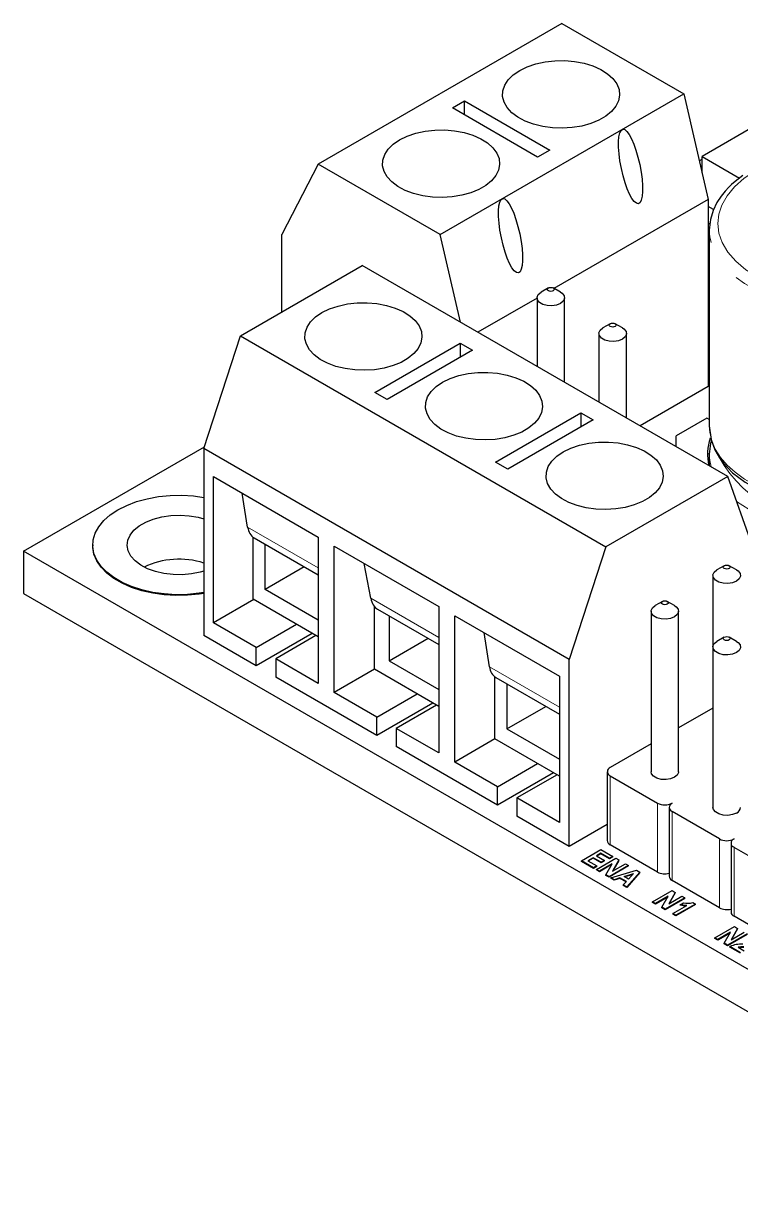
# Model space of a CAD drawing. Header units: millimetres. Extents: x 8.5 to 21.2, y 4.9 to 15.7.
# Drawn here: x 15.103 to 17.184, y 10.415 to 13.825 of the extents above; entities that cross this region are included whole.
import ezdxf

# ---------------------------------------------------------------- set-up
doc = ezdxf.new("R2010")
doc.units = ezdxf.units.MM
doc.linetypes.add('PHANTOM', pattern=[1.27, 0.635, -0.127, 0.127, -0.127, 0.127, -0.127])

msp = doc.modelspace()

# ---------------------------------------------------------------- linework, layer by layer
at = {"color": 7, "linetype": 'Continuous', "lineweight": 25}
for p, q in [((16.6656, 13.8245), (15.9585, 13.4163)), ((16.6656, 13.8245), (17.0192, 13.6204)), ((16.3121, 13.2122), (17.0192, 13.6204)), ((17.0192, 13.6204), (17.0899, 13.3142)), ((16.3474, 13.5796), (16.3828, 13.6)), ((16.5949, 13.4368), (16.3474, 13.5796)), ((16.3828, 13.6), (16.6303, 13.4572)), ((16.3828, 13.5592), (16.3828, 13.6)), ((17.249, 13.5407), (17.0722, 13.4387)), ((16.6303, 13.4572), (16.5949, 13.4368)), ((17.0722, 13.4387), (17.1808, 13.376)), ((17.0722, 13.3908), (17.0722, 13.4387)), ((15.9585, 13.4163), (15.8525, 13.2122)), ((16.3121, 13.2122), (15.9585, 13.4163)), ((17.0641, 13.4258), (17.0722, 13.4305)), ((17.0899, 13.3142), (16.6423, 13.0559)), ((17.0899, 13.3142), (17.0899, 12.7712)), ((17.1055, 13.2848), (17.0899, 13.2938)), ((17.0899, 13.2458), (17.0949, 13.243)), ((15.8525, 12.9877), (15.8525, 13.2122)), ((16.3708, 12.9579), (16.3121, 13.2122)), ((17.093, 13.2256), (17.0899, 13.2273)), ((17.0899, 13.2257), (17.093, 13.2239)), ((17.0899, 13.2172), (17.093, 13.2177)), ((17.093, 13.2007), (17.0899, 13.2002)), ((17.0899, 13.1985), (17.093, 13.1991)), ((17.093, 13.2245), (17.093, 13.2264)), ((17.093, 13.2245), (17.093, 12.657)), ((15.7323, 12.9183), (16.0858, 13.1224)), ((17.1465, 12.5101), (16.0858, 13.1224)), ((17.093, 13.1241), (17.0899, 13.1223)), ((16.5931, 13.0275), (16.4217, 12.9285)), ((16.5931, 13.0285), (16.5931, 12.8296)), ((16.626, 13.0571), (16.6048, 13.0449)), ((16.6614, 13.0449), (16.6402, 13.0571)), ((16.6731, 12.7834), (16.6731, 13.0285)), ((16.7727, 12.9248), (16.7727, 12.7259)), ((16.8056, 12.9534), (16.7844, 12.9412)), ((16.841, 12.9412), (16.8198, 12.9534)), ((16.8527, 12.6797), (16.8527, 12.9248)), ((17.093, 12.9363), (17.0899, 12.9345)), ((15.6262, 12.5917), (15.7323, 12.9183)), ((15.7323, 12.9183), (16.7929, 12.306)), ((16.1229, 12.754), (16.3704, 12.8969)), ((16.3704, 12.8969), (16.4058, 12.8765)), ((16.3704, 12.8969), (16.3704, 12.8561)), ((16.4058, 12.8765), (16.1583, 12.7336)), ((16.1583, 12.7336), (16.1229, 12.754)), ((17.0899, 12.7712), (16.892, 12.657)), ((16.473, 12.552), (16.7204, 12.6948)), ((16.7204, 12.6948), (16.7558, 12.6744)), ((16.7204, 12.6948), (16.7204, 12.654)), ((16.7558, 12.6744), (16.5083, 12.5316)), ((17.0861, 12.6793), (16.9969, 12.6278)), ((17.093, 12.6753), (17.0861, 12.6793)), ((16.9969, 12.5965), (16.9969, 12.6278)), ((15.1029, 12.2937), (15.6278, 12.5966)), ((16.6868, 11.9794), (15.6262, 12.5917)), ((15.6262, 12.5917), (15.6262, 12.0487)), ((16.5083, 12.5316), (16.473, 12.552)), ((17.093, 12.5753), (17.093, 12.5772)), ((17.093, 12.5753), (17.093, 12.541)), ((15.6545, 12.5101), (15.9585, 12.3345)), ((15.6545, 12.0855), (15.6545, 12.5101)), ((17.1465, 12.5101), (16.7929, 12.306)), ((17.2172, 12.3109), (17.1465, 12.5101)), ((15.7534, 12.3631), (15.7376, 12.4621)), ((15.3037, 12.3114), (15.3037, 12.309)), ((15.7693, 12.1539), (15.7693, 12.3338)), ((15.7719, 12.3322), (15.9585, 12.2244)), ((15.8044, 12.1826), (15.8044, 12.3134)), ((15.9585, 12.3345), (15.9585, 11.9099)), ((15.1029, 12.2937), (15.1029, 12.1704)), ((18.1435, 10.5384), (15.1029, 12.2937)), ((16.0045, 12.308), (16.3085, 12.1325)), ((16.0045, 11.8834), (16.0045, 12.308)), ((16.7929, 12.306), (16.6868, 11.9794)), ((15.9177, 12.248), (15.8044, 12.1826)), ((16.1108, 12.1568), (16.0917, 12.2577)), ((17.1366, 12.2513), (17.1154, 12.2391)), ((17.1719, 12.2391), (17.1507, 12.2513)), ((17.1036, 12.2227), (17.1036, 12.0154)), ((15.9585, 12.0936), (15.8044, 12.1826)), ((15.1029, 12.1704), (18.1435, 10.4151)), ((15.7711, 12.1528), (15.6545, 12.0855)), ((15.9585, 12.0447), (15.7693, 12.1539)), ((16.957, 12.1476), (16.9357, 12.1354)), ((16.9923, 12.1354), (16.9711, 12.1476)), ((16.1212, 11.9508), (16.1212, 12.1332)), ((16.1306, 12.1251), (16.3085, 12.0224)), ((16.1636, 12.106), (16.1636, 11.9753)), ((16.3085, 12.1325), (16.3085, 11.7079)), ((16.3545, 12.106), (16.6586, 11.9304)), ((16.3545, 11.6814), (16.3545, 12.106)), ((16.924, 12.119), (16.924, 11.6536)), ((17.004, 11.6536), (17.004, 12.119)), ((15.7782, 12.014), (15.6545, 12.0855)), ((15.7782, 12.014), (15.8949, 12.0814)), ((15.7782, 11.961), (15.6262, 12.0487)), ((15.9409, 12.0549), (15.7782, 11.961)), ((15.9515, 12.0487), (15.8348, 11.9814)), ((16.1636, 11.9753), (16.2769, 12.0407)), ((16.4549, 11.9582), (16.4394, 12.057)), ((17.1366, 12.0439), (17.1154, 12.0317)), ((17.1719, 12.0317), (17.1507, 12.0439)), ((15.7782, 11.961), (15.7782, 12.014)), ((17.1036, 12.0154), (17.1036, 11.5499)), ((15.8348, 11.9814), (15.8348, 11.9283)), ((15.9585, 11.9099), (15.8348, 11.9814)), ((16.1636, 11.9753), (16.3085, 11.8916)), ((16.6868, 11.4364), (16.6868, 11.9794)), ((16.1212, 11.9508), (16.0045, 11.8834)), ((16.3085, 11.8426), (16.1212, 11.9508)), ((16.1282, 11.7589), (15.8348, 11.9283)), ((16.4712, 11.7487), (16.4712, 11.9286)), ((16.4733, 11.9272), (16.6586, 11.8203)), ((16.5058, 11.9085), (16.5058, 11.7777)), ((16.6586, 11.9304), (16.6586, 11.5058)), ((16.1282, 11.812), (16.0045, 11.8834)), ((16.1282, 11.812), (16.2449, 11.8793)), ((16.2909, 11.8528), (16.1282, 11.7589)), ((16.3015, 11.8467), (16.1848, 11.7793)), ((16.5058, 11.7777), (16.6191, 11.8431)), ((17.1036, 11.8379), (17.004, 11.7804)), ((16.1282, 11.7589), (16.1282, 11.812)), ((16.1848, 11.7793), (16.1848, 11.7262)), ((16.3085, 11.7079), (16.1848, 11.7793)), ((16.5058, 11.7777), (16.6586, 11.6895)), ((16.4712, 11.7487), (16.3545, 11.6814)), ((16.6586, 11.6405), (16.4712, 11.7487)), ((16.924, 11.7342), (16.8056, 11.6659)), ((16.4783, 11.5568), (16.1848, 11.7262)), ((16.4783, 11.6099), (16.3545, 11.6814)), ((16.4783, 11.6099), (16.5949, 11.6773)), ((16.6409, 11.6507), (16.4783, 11.5568)), ((16.6515, 11.6446), (16.5348, 11.5773)), ((16.7969, 11.6536), (16.7969, 11.4536)), ((16.8056, 11.6414), (16.9428, 11.5622)), ((16.4783, 11.5568), (16.4783, 11.6099)), ((16.5348, 11.5773), (16.5348, 11.5242)), ((16.6586, 11.5058), (16.5348, 11.5773)), ((16.6868, 11.4364), (16.5348, 11.5242)), ((16.9765, 11.5499), (16.9765, 11.3499)), ((17.1224, 11.4585), (16.9852, 11.5377)), ((16.7969, 11.4999), (16.6868, 11.4364)), ((16.722, 11.3951), (16.7786, 11.4277)), ((16.7786, 11.4277), (16.813, 11.4078)), ((16.9428, 11.3621), (16.8056, 11.4413)), ((17.1561, 11.4463), (17.1561, 11.2462)), ((17.302, 11.3548), (17.1649, 11.434)), ((16.7573, 11.3747), (16.722, 11.3951)), ((16.722, 11.3934), (16.722, 11.3951)), ((16.7573, 11.3731), (16.722, 11.3934)), ((16.7563, 11.404), (16.7409, 11.3952)), ((16.7409, 11.3952), (16.7669, 11.3802)), ((16.7563, 11.4024), (16.7423, 11.3944)), ((16.7796, 11.3906), (16.7563, 11.404)), ((16.7563, 11.4024), (16.7563, 11.404)), ((16.7796, 11.389), (16.7563, 11.4024)), ((16.7653, 11.3701), (16.8218, 11.4028)), ((16.7784, 11.4168), (16.7658, 11.4095)), ((16.7658, 11.4095), (16.7891, 11.3961)), ((16.7784, 11.4152), (16.7672, 11.4087)), ((16.8035, 11.4023), (16.7784, 11.4168)), ((16.7784, 11.4152), (16.7784, 11.4168)), ((16.8035, 11.4007), (16.7784, 11.4152)), ((16.7891, 11.3961), (16.7796, 11.3906)), ((16.7891, 11.3944), (16.7796, 11.389)), ((16.7796, 11.389), (16.7796, 11.3906)), ((16.7891, 11.3944), (16.7891, 11.3961)), ((16.813, 11.4078), (16.8035, 11.4023)), ((16.813, 11.4062), (16.8035, 11.4007)), ((16.8035, 11.4007), (16.8035, 11.4023)), ((16.831, 11.3975), (16.8121, 11.3647)), ((16.813, 11.4062), (16.813, 11.4078)), ((16.831, 11.3958), (16.8135, 11.3655)), ((16.8218, 11.4028), (16.831, 11.3975)), ((16.831, 11.3958), (16.831, 11.3975)), ((16.7669, 11.3802), (16.7573, 11.3747)), ((16.7669, 11.3786), (16.7573, 11.3731)), ((16.7573, 11.3731), (16.7573, 11.3747)), ((16.774, 11.3651), (16.7653, 11.3701)), ((16.7653, 11.3685), (16.7653, 11.3701)), ((16.774, 11.3634), (16.7653, 11.3685)), ((16.7669, 11.3786), (16.7669, 11.3802)), ((16.8109, 11.3864), (16.774, 11.3651)), ((16.8095, 11.3839), (16.774, 11.3634)), ((16.774, 11.3634), (16.774, 11.3651)), ((16.7927, 11.3543), (16.8109, 11.3864)), ((16.8021, 11.3488), (16.7927, 11.3543)), ((16.7927, 11.3527), (16.7927, 11.3543)), ((16.8587, 11.3815), (16.8021, 11.3488)), ((16.8587, 11.3799), (16.8021, 11.3472)), ((16.8072, 11.3459), (16.8818, 11.3681)), ((16.8121, 11.3647), (16.8499, 11.3865)), ((16.8463, 11.3492), (16.8736, 11.3577)), ((16.8714, 11.3554), (16.8481, 11.3481)), ((16.8499, 11.3865), (16.8587, 11.3815)), ((16.8918, 11.3624), (16.8538, 11.319)), ((16.8918, 11.3607), (16.8538, 11.3174)), ((16.8587, 11.3799), (16.8587, 11.3815)), ((16.8736, 11.3577), (16.859, 11.3419)), ((16.8818, 11.3681), (16.8918, 11.3624)), ((16.8918, 11.3607), (16.8918, 11.3624)), ((16.8021, 11.3472), (16.7927, 11.3527)), ((16.8021, 11.3472), (16.8021, 11.3488)), ((16.8172, 11.3401), (16.8072, 11.3459)), ((16.8072, 11.3442), (16.8072, 11.3459)), ((16.8172, 11.3385), (16.8072, 11.3442)), ((16.8339, 11.3453), (16.8172, 11.3401)), ((16.8339, 11.3437), (16.8172, 11.3385)), ((16.8172, 11.3385), (16.8172, 11.3401)), ((16.8524, 11.3346), (16.8339, 11.3453)), ((16.8339, 11.3437), (16.8339, 11.3453)), ((16.8514, 11.3335), (16.8339, 11.3437)), ((16.8436, 11.3249), (16.8524, 11.3346)), ((16.8538, 11.319), (16.8436, 11.3249)), ((16.8436, 11.3249), (16.8436, 11.3232)), ((16.8538, 11.3174), (16.8436, 11.3232)), ((16.859, 11.3419), (16.8463, 11.3492)), ((17.1224, 11.2584), (16.9852, 11.3376)), ((16.8538, 11.3174), (16.8538, 11.319)), ((16.9284, 11.2758), (16.985, 11.3085)), ((16.974, 11.2921), (16.9371, 11.2708)), ((16.9727, 11.2896), (16.9371, 11.2691)), ((16.9558, 11.26), (16.974, 11.2921)), ((17.0218, 11.2872), (16.9652, 11.2546)), ((17.0218, 11.2856), (16.9652, 11.2529)), ((16.9941, 11.3032), (16.9753, 11.2704)), ((16.9753, 11.2704), (17.0131, 11.2923)), ((16.9941, 11.3016), (16.9767, 11.2713)), ((16.985, 11.3085), (16.9941, 11.3032)), ((16.9941, 11.3016), (16.9941, 11.3032)), ((17.0131, 11.2923), (17.0218, 11.2872)), ((17.0218, 11.2856), (17.0218, 11.2872)), ((16.9371, 11.2708), (16.9284, 11.2758)), ((16.9284, 11.2742), (16.9284, 11.2758)), ((16.9371, 11.2691), (16.9284, 11.2742)), ((16.9371, 11.2691), (16.9371, 11.2708)), ((16.9652, 11.2546), (16.9558, 11.26)), ((16.9558, 11.2584), (16.9558, 11.26)), ((16.9652, 11.2529), (16.9558, 11.2584)), ((16.9652, 11.2529), (16.9652, 11.2546)), ((16.987, 11.242), (17.0279, 11.2656)), ((17.0526, 11.2696), (16.9959, 11.2369)), ((17.0526, 11.268), (16.9959, 11.2352)), ((17.0082, 11.2675), (17.018, 11.2732)), ((17.0082, 11.2659), (17.0082, 11.2675)), ((17.0454, 11.2738), (17.0526, 11.2696)), ((17.0526, 11.268), (17.0526, 11.2696)), ((16.987, 11.242), (16.987, 11.2404)), ((16.9959, 11.2369), (16.987, 11.242)), ((16.9959, 11.2352), (16.987, 11.2404)), ((16.9959, 11.2352), (16.9959, 11.2369)), ((17.302, 11.1548), (17.1649, 11.234)), ((17.1093, 11.1714), (17.1658, 11.2041)), ((17.1549, 11.1877), (17.118, 11.1664)), ((17.1535, 11.1852), (17.118, 11.1647)), ((17.1366, 11.1556), (17.1549, 11.1877)), ((17.1749, 11.1988), (17.1561, 11.166)), ((17.1561, 11.166), (17.1939, 11.1879)), ((17.1749, 11.1972), (17.1575, 11.1669)), ((17.1658, 11.2041), (17.1749, 11.1988)), ((17.1749, 11.1972), (17.1749, 11.1988)), ((17.118, 11.1664), (17.1093, 11.1714)), ((17.1093, 11.1698), (17.1093, 11.1714)), ((17.118, 11.1647), (17.1093, 11.1698)), ((17.118, 11.1647), (17.118, 11.1664)), ((17.1461, 11.1502), (17.1366, 11.1556)), ((17.1366, 11.154), (17.1366, 11.1556)), ((17.1461, 11.1485), (17.1366, 11.154)), ((17.2026, 11.1828), (17.1461, 11.1502)), ((17.2026, 11.1812), (17.1461, 11.1485)), ((17.1461, 11.1485), (17.1461, 11.1502)), ((17.184, 11.1283), (17.1529, 11.1462)), ((17.1529, 11.1446), (17.1529, 11.1462)), ((17.184, 11.1266), (17.1529, 11.1446)), ((17.1764, 11.1443), (17.194, 11.1341))]:
    msp.add_line(p, q, dxfattribs=at)
at = {"color": 8, "linetype": 'PHANTOM', "lineweight": 18}
for p, q in [((15.7534, 12.3631), (15.9585, 12.2447)), ((16.3085, 12.0427), (16.1108, 12.1568)), ((16.6586, 11.8406), (16.4549, 11.9582)), ((16.8056, 11.4413), (16.8056, 11.6414)), ((16.9428, 11.5622), (16.9428, 11.3621)), ((16.9852, 11.5377), (16.9852, 11.3376)), ((17.1224, 11.2584), (17.1224, 11.4585)), ((17.1649, 11.434), (17.1649, 11.234))]:
    msp.add_line(p, q, dxfattribs=at)
at = {"color": 7, "linetype": 'Continuous', "lineweight": 25, "flags": 128}
for points in [[(16.5428, 13.6883), (16.5648, 13.699), (16.5897, 13.7075), (16.6167, 13.7133), (16.645, 13.7165), (16.6738, 13.7169), (16.7023, 13.7144), (16.7297, 13.7092), (16.7552, 13.7014), (16.778, 13.6912), (16.7975, 13.6789), (16.8131, 13.6649), (16.8244, 13.6496), (16.8311, 13.6334), (16.8329, 13.6168), (16.8299, 13.6003), (16.822, 13.5843), (16.8096, 13.5692), (16.793, 13.5557), (16.7726, 13.5439), (16.749, 13.5343), (16.723, 13.5271), (16.6953, 13.5226), (16.6666, 13.5208), (16.6378, 13.5219), (16.6098, 13.5257), (16.5832, 13.5322), (16.559, 13.5413), (16.5378, 13.5525), (16.5201, 13.5657), (16.5066, 13.5804), (16.4976, 13.5962), (16.4933, 13.6127), (16.4939, 13.6293), (16.4994, 13.6457), (16.5096, 13.6612), (16.5242, 13.6756), (16.5428, 13.6883)], [(16.1945, 13.4873), (16.2166, 13.498), (16.2414, 13.5064), (16.2684, 13.5123), (16.2967, 13.5155), (16.3256, 13.5158), (16.3541, 13.5133), (16.3815, 13.5081), (16.4069, 13.5003), (16.4297, 13.4902), (16.4492, 13.4779), (16.4649, 13.4639), (16.4762, 13.4486), (16.4829, 13.4324), (16.4847, 13.4158), (16.4816, 13.3992), (16.4738, 13.3832), (16.4614, 13.3682), (16.4447, 13.3546), (16.4243, 13.3428), (16.4008, 13.3332), (16.3748, 13.3261), (16.347, 13.3215), (16.3183, 13.3198), (16.2896, 13.3208), (16.2615, 13.3247), (16.235, 13.3312), (16.2108, 13.3402), (16.1895, 13.3515), (16.1719, 13.3647), (16.1584, 13.3794), (16.1493, 13.3952), (16.1451, 13.4116), (16.1457, 13.4283), (16.1512, 13.4446), (16.1613, 13.4602), (16.1759, 13.4745), (16.1945, 13.4873)], [(17.1906, 13.3836), (17.1634, 13.3624), (17.1578, 13.3574), (17.1497, 13.3496), (17.1393, 13.3384), (17.1275, 13.3237), (17.1154, 13.3051), (17.1043, 13.2824), (17.0962, 13.2555), (17.093, 13.2245)], [(16.626, 13.0571), (16.6293, 13.0584), (16.6331, 13.0588), (16.6369, 13.0584), (16.6402, 13.0571), (16.6423, 13.0552), (16.6431, 13.053), (16.6423, 13.0508), (16.6402, 13.0489), (16.6369, 13.0477), (16.6331, 13.0472), (16.6293, 13.0477), (16.626, 13.0489), (16.6239, 13.0508), (16.6231, 13.053), (16.6239, 13.0552), (16.626, 13.0571)], [(16.6614, 13.0122), (16.65, 13.0076), (16.6366, 13.0055), (16.6228, 13.0062), (16.6102, 13.0096), (16.6003, 13.0153), (16.5945, 13.0225), (16.5933, 13.0305), (16.5969, 13.0383), (16.6048, 13.0449)], [(16.6614, 13.0449), (16.6659, 13.0418), (16.6717, 13.0345), (16.673, 13.0265), (16.6694, 13.0188), (16.6614, 13.0122)], [(15.9691, 12.9857), (15.9912, 12.9964), (16.016, 13.0048), (16.043, 13.0107), (16.0713, 13.0139), (16.1002, 13.0142), (16.1287, 13.0118), (16.1561, 13.0066), (16.1815, 12.9988), (16.2043, 12.9886), (16.2238, 12.9763), (16.2395, 12.9623), (16.2508, 12.947), (16.2575, 12.9308), (16.2593, 12.9142), (16.2563, 12.8977), (16.2484, 12.8816), (16.236, 12.8666), (16.2193, 12.853), (16.1989, 12.8413), (16.1754, 12.8317), (16.1494, 12.8245), (16.1216, 12.8199), (16.093, 12.8182), (16.0642, 12.8192), (16.0361, 12.8231), (16.0096, 12.8296), (15.9854, 12.8386), (15.9641, 12.8499), (15.9465, 12.8631), (15.933, 12.8778), (15.924, 12.8936), (15.9197, 12.91), (15.9203, 12.9267), (15.9258, 12.943), (15.936, 12.9586), (15.9506, 12.973), (15.9691, 12.9857)], [(16.841, 12.9085), (16.8296, 12.9039), (16.8162, 12.9018), (16.8024, 12.9025), (16.7898, 12.9059), (16.7799, 12.9116), (16.7741, 12.9189), (16.7729, 12.9269), (16.7765, 12.9346), (16.7844, 12.9412)], [(16.8056, 12.9534), (16.8089, 12.9547), (16.8127, 12.9551), (16.8165, 12.9547), (16.8198, 12.9534), (16.822, 12.9515), (16.8227, 12.9493), (16.822, 12.9471), (16.8198, 12.9453), (16.8165, 12.944), (16.8127, 12.9436), (16.8089, 12.944), (16.8056, 12.9453), (16.8035, 12.9471), (16.8027, 12.9493), (16.8035, 12.9515), (16.8056, 12.9534)], [(16.841, 12.9412), (16.8455, 12.9381), (16.8514, 12.9308), (16.8526, 12.9228), (16.849, 12.9151), (16.841, 12.9085)], [(16.3192, 12.7836), (16.3412, 12.7944), (16.3661, 12.8028), (16.393, 12.8087), (16.4214, 12.8118), (16.4502, 12.8122), (16.4787, 12.8097), (16.5061, 12.8045), (16.5315, 12.7967), (16.5544, 12.7865), (16.5739, 12.7743), (16.5895, 12.7603), (16.6008, 12.745), (16.6075, 12.7288), (16.6093, 12.7121), (16.6063, 12.6956), (16.5984, 12.6796), (16.586, 12.6646), (16.5693, 12.651), (16.5489, 12.6392), (16.5254, 12.6296), (16.4994, 12.6224), (16.4716, 12.6179), (16.443, 12.6161), (16.4142, 12.6172), (16.3861, 12.621), (16.3596, 12.6276), (16.3354, 12.6366), (16.3142, 12.6478), (16.2965, 12.661), (16.283, 12.6757), (16.274, 12.6915), (16.2697, 12.708), (16.2703, 12.7246), (16.2758, 12.741), (16.286, 12.7565), (16.3006, 12.7709), (16.3192, 12.7836)], [(17.093, 12.657), (17.0981, 12.6179), (17.1096, 12.5872), (17.1226, 12.5647), (17.1342, 12.5491), (17.1609, 12.5212), (17.1969, 12.4936), (17.2477, 12.4655), (17.3139, 12.4407), (17.3888, 12.4237), (17.4691, 12.416), (17.5061, 12.4169)], [(17.099, 12.6155), (17.0962, 12.6063), (17.093, 12.5753)], [(16.6692, 12.5816), (16.6912, 12.5923), (16.7161, 12.6007), (16.7431, 12.6066), (16.7714, 12.6098), (16.8002, 12.6101), (16.8287, 12.6076), (16.8561, 12.6024), (16.8816, 12.5946), (16.9044, 12.5844), (16.9239, 12.5722), (16.9395, 12.5582), (16.9508, 12.5429), (16.9575, 12.5267), (16.9593, 12.5101), (16.9563, 12.4935), (16.9484, 12.4775), (16.936, 12.4625), (16.9193, 12.4489), (16.899, 12.4371), (16.8754, 12.4275), (16.8494, 12.4204), (16.8217, 12.4158), (16.793, 12.4141), (16.7642, 12.4151), (16.7362, 12.419), (16.7096, 12.4255), (16.6854, 12.4345), (16.6642, 12.4458), (16.6465, 12.459), (16.633, 12.4737), (16.624, 12.4895), (16.6197, 12.5059), (16.6203, 12.5226), (16.6258, 12.5389), (16.636, 12.5545), (16.6506, 12.5688), (16.6692, 12.5816)], [(15.6262, 12.1733), (15.6129, 12.1712), (15.5793, 12.1678), (15.5452, 12.1672), (15.5112, 12.1692), (15.4781, 12.1738), (15.4463, 12.1811), (15.4166, 12.1907), (15.3894, 12.2026), (15.3653, 12.2166), (15.3447, 12.2323), (15.3279, 12.2494), (15.3154, 12.2677), (15.3073, 12.2869), (15.3039, 12.3065), (15.305, 12.3262), (15.3108, 12.3456), (15.3211, 12.3644), (15.3358, 12.3821), (15.3545, 12.3986), (15.3769, 12.4135), (15.4027, 12.4264), (15.4312, 12.4372), (15.462, 12.4457), (15.4945, 12.4516), (15.5281, 12.455), (15.5622, 12.4556), (15.5962, 12.4536), (15.6262, 12.4495)], [(15.6262, 12.2356), (15.6157, 12.2326), (15.5904, 12.2274), (15.5638, 12.225), (15.5369, 12.2254), (15.5106, 12.2285), (15.4856, 12.2343), (15.4628, 12.2425), (15.443, 12.253), (15.4267, 12.2653), (15.4145, 12.2792), (15.4068, 12.294), (15.4037, 12.3095), (15.4056, 12.325), (15.4121, 12.34), (15.4233, 12.3541), (15.4386, 12.3669), (15.4576, 12.3779), (15.4797, 12.3867), (15.5042, 12.3931), (15.5302, 12.3969), (15.5571, 12.398), (15.5838, 12.3962), (15.6096, 12.3918), (15.6262, 12.3872)], [(15.6262, 12.1708), (15.6129, 12.1687), (15.5793, 12.1654), (15.5452, 12.1647), (15.5112, 12.1667), (15.4781, 12.1714), (15.4463, 12.1786), (15.4166, 12.1883), (15.3894, 12.2002), (15.3653, 12.2141), (15.3447, 12.2298), (15.3279, 12.247), (15.3154, 12.2653), (15.3073, 12.2844), (15.3039, 12.304), (15.3037, 12.309)], [(17.1366, 12.2513), (17.1398, 12.2526), (17.1436, 12.253), (17.1475, 12.2526), (17.1507, 12.2513), (17.1529, 12.2494), (17.1536, 12.2472), (17.1529, 12.245), (17.1507, 12.2431), (17.1475, 12.2419), (17.1436, 12.2415), (17.1398, 12.2419), (17.1366, 12.2431), (17.1344, 12.245), (17.1336, 12.2472), (17.1344, 12.2494), (17.1366, 12.2513)], [(17.1719, 12.2391), (17.1764, 12.236), (17.1823, 12.2287), (17.1835, 12.2207), (17.1799, 12.213), (17.1719, 12.2064), (17.1605, 12.2018), (17.1471, 12.1997), (17.1333, 12.2004), (17.1207, 12.2038), (17.1109, 12.2095), (17.105, 12.2168), (17.1038, 12.2247), (17.1074, 12.2325), (17.1154, 12.2391), (17.1154, 12.2391)], [(16.957, 12.1476), (16.9602, 12.1489), (16.964, 12.1493), (16.9679, 12.1489), (16.9711, 12.1476), (16.9733, 12.1458), (16.974, 12.1435), (16.9733, 12.1413), (16.9711, 12.1395), (16.9679, 12.1382), (16.964, 12.1378), (16.9602, 12.1382), (16.957, 12.1395), (16.9548, 12.1413), (16.954, 12.1435), (16.9548, 12.1458), (16.957, 12.1476)], [(16.9923, 12.1354), (16.9968, 12.1323), (17.0027, 12.125), (17.0039, 12.117), (17.0003, 12.1093), (16.9923, 12.1027), (16.9809, 12.0981), (16.9675, 12.096), (16.9537, 12.0967), (16.9411, 12.1001), (16.9313, 12.1058), (16.9254, 12.1131), (16.9242, 12.1211), (16.9278, 12.1288), (16.9358, 12.1354), (16.9358, 12.1354)], [(17.1366, 12.0439), (17.1398, 12.0452), (17.1436, 12.0456), (17.1475, 12.0452), (17.1507, 12.0439), (17.1529, 12.0421), (17.1536, 12.0399), (17.1529, 12.0377), (17.1507, 12.0358), (17.1475, 12.0345), (17.1436, 12.0341), (17.1398, 12.0345), (17.1366, 12.0358), (17.1344, 12.0377), (17.1336, 12.0399), (17.1344, 12.0421), (17.1366, 12.0439)], [(17.1719, 11.999), (17.1605, 11.9944), (17.1471, 11.9924), (17.1333, 11.9931), (17.1207, 11.9964), (17.1109, 12.0021), (17.105, 12.0094), (17.1038, 12.0174), (17.1074, 12.0251), (17.1154, 12.0317)], [(17.1719, 12.0317), (17.1764, 12.0286), (17.1823, 12.0213), (17.1835, 12.0134), (17.1799, 12.0056), (17.1719, 11.999)], [(17.004, 11.6536), (17.0039, 11.6516), (17.0003, 11.6439), (16.9923, 11.6373), (16.9809, 11.6327), (16.9675, 11.6306), (16.9537, 11.6313), (16.9411, 11.6347), (16.9313, 11.6404), (16.9254, 11.6476), (16.924, 11.6536)], [(17.1719, 11.5336), (17.1605, 11.529), (17.1471, 11.5269), (17.1333, 11.5276), (17.1207, 11.531), (17.1109, 11.5367), (17.105, 11.544), (17.1036, 11.5499)], [(17.0279, 11.2656), (17.0177, 11.2659), (17.0082, 11.2675)], [(17.0252, 11.264), (17.0177, 11.2642), (17.0082, 11.2659)]]:
    msp.add_lwpolyline(points, dxfattribs=at)
at = {"color": 8, "linetype": 'PHANTOM', "lineweight": 18, "flags": 128}
for points in [[(17.4043, 13.0345), (17.359, 13.0427), (17.3159, 13.0541), (17.2731, 13.0695), (17.2344, 13.0881), (17.1995, 13.1101), (17.1702, 13.1347), (17.1473, 13.161), (17.1308, 13.1888), (17.1212, 13.2163), (17.118, 13.2443), (17.1207, 13.2712), (17.1293, 13.2977), (17.1445, 13.3249), (17.1658, 13.3507), (17.194, 13.3756), (17.2278, 13.398), (17.2666, 13.4175), (17.3096, 13.4337), (17.3544, 13.4461), (17.4015, 13.4549), (17.4474, 13.4598), (17.494, 13.4614), (17.5425, 13.4595), (17.5901, 13.454), (17.6384, 13.4444), (17.6839, 13.4312), (17.7265, 13.4143), (17.7646, 13.3942), (17.7968, 13.3718), (17.8235, 13.3471), (17.8432, 13.3222), (17.8573, 13.2961)], [(17.7758, 13.0612), (17.7436, 13.0445), (17.7084, 13.0299), (17.6707, 13.0176), (17.6309, 13.0077), (17.5895, 13.0004), (17.547, 12.9957), (17.5038, 12.9937), (17.4605, 12.9943), (17.4176, 12.9977), (17.3755, 13.0037), (17.3349, 13.0124), (17.2961, 13.0235), (17.2596, 13.0369), (17.2258, 13.0526), (17.1952, 13.0703), (17.1681, 13.0898), (17.1448, 13.1108), (17.1255, 13.1332), (17.1106, 13.1567), (17.1001, 13.181), (17.0943, 13.2057), (17.093, 13.2245)], [(17.5107, 12.4263), (17.5038, 12.4262), (17.4605, 12.4268), (17.4176, 12.4302), (17.3755, 12.4362), (17.3349, 12.4449), (17.2961, 12.456), (17.2596, 12.4694), (17.2258, 12.4851), (17.1952, 12.5028), (17.1681, 12.5223), (17.1448, 12.5433), (17.1255, 12.5657), (17.1106, 12.5892), (17.1001, 12.6135), (17.0943, 12.6383), (17.093, 12.657)], [(17.0982, 12.538), (17.0943, 12.5566), (17.093, 12.5753)]]:
    msp.add_lwpolyline(points, dxfattribs=at)
at = {"color": 7, "linetype": 'Continuous', "lineweight": 25}
for centre, radius, start, end in [((17.2262, 12.5752), 0.1385, 160.4529, 194.017), ((15.5543, 12.0339), 0.2363, 72.2982, 115.4351), ((16.8103, 11.6536), 0.0131, 110.7834, 249.2166), ((16.964, 11.6031), 0.0461, 242.6097, 297.3903), ((16.9899, 11.5499), 0.0131, 110.7834, 249.2166), ((17.1646, 11.5512), 0.019, 292.4764, 356.2034), ((17.1436, 11.4994), 0.0461, 242.6097, 297.3903), ((17.1695, 11.4463), 0.0131, 110.7834, 249.2166), ((16.8119, 11.4551), 0.0151, 185.6948, 245.6253), ((16.9642, 11.4043), 0.0473, 243.0837, 284.9794), ((16.9915, 11.3514), 0.0151, 185.6948, 245.6253), ((17.0305, 11.3283), 0.0565, 257.2259, 285.3262), ((17.1438, 11.3006), 0.0473, 243.0837, 284.9794), ((17.1711, 11.2477), 0.0151, 185.6948, 245.6253), ((17.185, 11.0729), 0.0801, 86.2414, 113.6292), ((17.1937, 11.0251), 0.1204, 90.3211, 98.2609), ((17.1943, 11.0076), 0.1362, 90.5238, 96.5952)]:
    msp.add_arc(centre, radius, start, end, dxfattribs=at)
at = {"color": 8, "linetype": 'PHANTOM', "lineweight": 18}
for centre, radius, start, end in [((17.4461, 12.7476), 0.3719, 209.2438, 278.0009), ((17.4741, 12.8789), 0.5349, 235.6506, 272.3414)]:
    msp.add_arc(centre, radius, start, end, dxfattribs=at)
at = {"color": 7, "linetype": 'Continuous', "lineweight": 25}
for centre in [(16.8645, 13.4097), (16.5163, 13.2087)]:
    msp.add_ellipse(centre, major_axis=(-0.0227, 0.108), ratio=0.246951, dxfattribs=at)
for centre, major_axis, ratio, start_param, end_param in [((15.7958, 12.3876), (0.0183, 0.0579), 0.676832, 2.207911, 2.99339), ((16.1532, 12.1813), (0.0151, 0.0593), 0.691287, 2.164225, 2.949704), ((16.4973, 11.9827), (0.0185, 0.0579), 0.675857, 2.210449, 2.995928)]:
    msp.add_ellipse(centre, major_axis=major_axis, ratio=ratio, start_param=start_param, end_param=end_param, dxfattribs=at)

doc.saveas('drawing.dxf')
